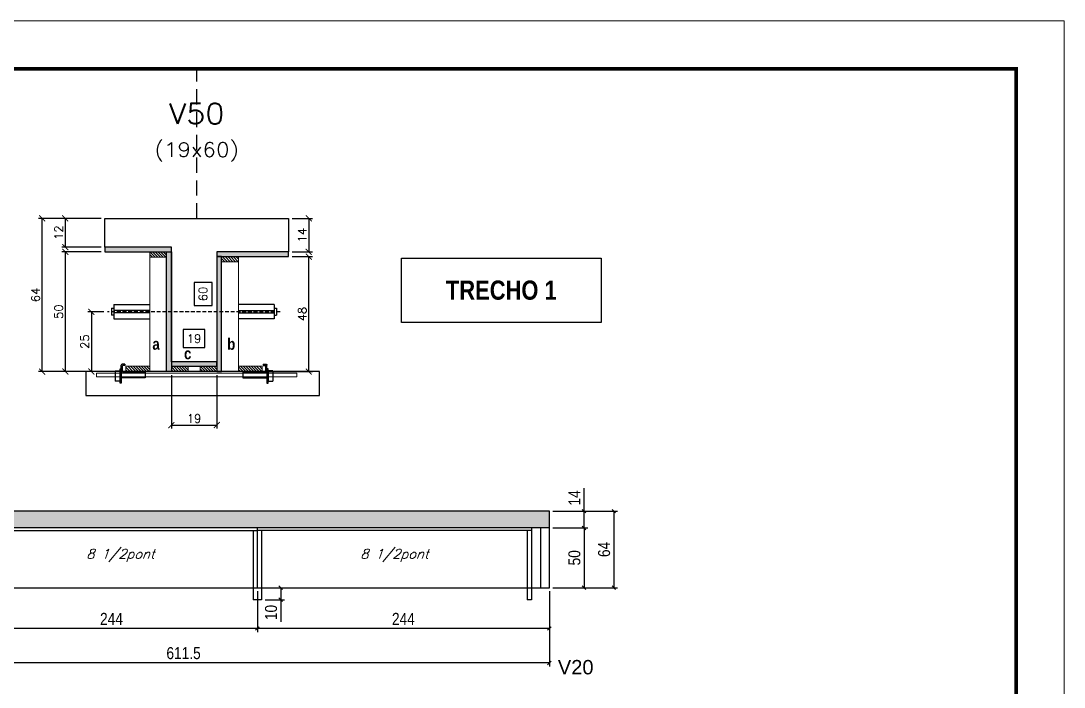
# Model space of a CAD drawing. Extents: x 0 to 6325, y 5574 to 19307.
# Drawn here: x 5368 to 6240, y 11810 to 12367 of the extents above; entities that cross this region are included whole.
import ezdxf
from ezdxf.enums import TextEntityAlignment as Align

# ---------------------------------------------------------------- set-up
doc = ezdxf.new("R2010")
doc.units = 0
doc.linetypes.add('DASHED', pattern=[0.75, 0.5, -0.25])
doc.linetypes.add('HIDDEN', pattern=[9.525, 6.35, -3.175])
for name, color, linetype in [('1', 1, 'Continuous'), ('5', 5, 'Continuous'), ('barrote', 251, 'Continuous'), ('COTA', 241, 'Continuous'), ('Cota Seção (2x)', 4, 'Continuous'), ('detalhes', 4, 'Continuous'), ('Hachura', 253, 'Continuous'), ('NOMENCLATURA', 7, 'Continuous'), ('Painéis', 200, 'Continuous'), ('presilha', 1, 'Continuous'), ('SARR_2.2x7', 40, 'Continuous'), ('SARR_3.5x7', 81, 'Continuous'), ('TENSOR', 3, 'Continuous'), ('texto', 7, 'Continuous'), ('Texto de Titulo', 7, 'Continuous'), ('Texto Qtd Sarr', 242, 'Continuous')]:
    doc.layers.add(name, color=color, linetype=linetype)
for name, color, linetype, lineweight in [('CONCRETO', 251, 'Continuous', 25), ('Folhas', 255, 'Continuous', 9), ('Madeira', 126, 'Continuous', 18), ('SARRAFO DE PRESSAO', 251, 'DASHED', 9), ('SCO-___-LAJ', 2, 'Continuous', 0), ('Texto Seção', 7, 'Continuous', 15)]:
    doc.layers.add(name, color=color, linetype=linetype, lineweight=lineweight)
doc.styles.add('COTA TECNICA', font='techl___.ttf', dxfattribs={"height": 10})
doc.styles.add('ROMANC', font='techb___.ttf', dxfattribs={"height": 2.5})
doc.styles.add('Romans', font='romans.shx')
doc.styles.get("Standard").update_dxf_attribs({"font": 'arial.ttf'})
doc.styles.add('TECNICA', font='techb___.ttf', dxfattribs={"height": 10})
doc.dimstyles.new('Cota Seção (2x)', dxfattribs={"dimtxt": 7, "dimasz": 5, "dimexe": 3, "dimexo": 3, "dimgap": 2, "dimtad": 3, "dimdec": 1, "dimlfac": 0.5, "dimzin": 12, "dimdsep": 46, "dimtxsty": 'Romans', "dimblk": 'ARCHTICK', "dimcen": 0, "dimclrd": 4, "dimclre": 4, "dimclrt": 1, "dimadec": 1, "dimazin": 3, "dimtfac": 1, "dimtdec": 1, "dimtmove": 0, "dimatfit": 3, "dimldrblk": 'OBLIQUE', "dimfxl": 1, "dimtolj": 1, "dimtzin": 12, "dimarcsym": 0})
doc.dimstyles.new('Cota Seção interna', dxfattribs={"dimtxt": 7, "dimasz": 6, "dimexe": 0.18, "dimexo": 2, "dimgap": -4, "dimtad": 3, "dimdec": 1, "dimlfac": 0.5, "dimzin": 12, "dimdsep": 46, "dimtxsty": 'Romans', "dimblk": 'ARCHTICK', "dimcen": 0.09, "dimse1": 1, "dimse2": 1, "dimsd1": 1, "dimsd2": 1, "dimclrd": 180, "dimclre": 5, "dimclrt": 1, "dimadec": 0, "dimazin": 3, "dimtfac": 1, "dimtdec": 1, "dimtofl": 0, "dimtmove": 0, "dimatfit": 3, "dimldrblk": 'ARCHTICK', "dimfxl": 1, "dimtolj": 1, "dimtzin": 0, "dimarcsym": 0})
doc.dimstyles.new('PAINEL', dxfattribs={"dimtxt": 10, "dimasz": 3, "dimexe": 3, "dimexo": 3, "dimgap": 3, "dimtad": 1, "dimdec": 1, "dimzin": 12, "dimdsep": 46, "dimtxsty": 'COTA TECNICA', "dimblk1": 'OBLIQUE', "dimblk2": 'OBLIQUE', "dimsah": 1, "dimcen": 0.9, "dimclrd": 4, "dimclre": 4, "dimclrt": 240, "dimadec": 1, "dimazin": 3, "dimtfac": 1, "dimtdec": 1, "dimtmove": 0, "dimatfit": 3, "dimfxl": 1, "dimtolj": 1, "dimtzin": 12, "dimarcsym": 0})
pattern_1 = [(315, (28450.4202, 3844.4807), (1.12253202, 1.12253202), [])]

# ---------------------------------------------------------------- blocks, each defined once
blk = doc.blocks.new('9999999999')
at = {"layer": 'Folhas'}
blk.add_lwpolyline([(98138.98, 34190.21), (99623.98, 34190.21), (99623.98, 35240.21), (98138.98, 35240.21)], close=True, dxfattribs=at)
at = {"layer": 'Folhas', "color": 30, "const_width": 3}
blk.add_lwpolyline([(98213.98, 34230.21), (99583.98, 34230.21), (99583.98, 35200.21), (98213.98, 35200.21)], close=True, dxfattribs=at)
blk = doc.blocks.new('titulo1')
at = {"layer": 'Defpoints', "color": 252, "linetype": 'HIDDEN', "ltscale": 2}
blk.add_line((0, 0), (0, 125), dxfattribs=at)
at = {"layer": 'Defpoints', "style": 'Romans', "oblique": 15}
blk.add_attdef('FOLHA', text='', height=10, dxfattribs=at).set_placement((0, 15.58), align=Align.MIDDLE_CENTER)
at = {"layer": 'Texto Qtd Sarr', "color": 3, "style": 'Romans', "oblique": 15}
for tag, height, p in [('TITULO', 17, (0, 71.45)), ('SEÇÃO', 12, (0, 41.55))]:
    blk.add_attdef(tag, text='', height=height, dxfattribs=at).set_placement(p, align=Align.MIDDLE_CENTER)
blk = doc.blocks.new('_ArchTick')
at = {"color": 0, "linetype": 'ByBlock', "const_width": 0.15}
blk.add_lwpolyline([(-0.5, -0.5), (0.5, 0.5)], dxfattribs=at)
blk = doc.blocks.new('*D3103')
at = {"layer": 'COTA', "color": 4, "lineweight": -2, "transparency": 16777216}
for p, q in [((5594.8, 12202.12), (5611.67, 12202.12)), ((5608.67, 12202.12), (5608.67, 12174.12)), ((5594.8, 12174.12), (5611.67, 12174.12))]:
    blk.add_line(p, q, dxfattribs=at)
at = {"layer": 'Defpoints', "color": 0, "transparency": 16777216}
for p in [(5591.8, 12202.12), (5591.8, 12174.12), (5608.67, 12174.12)]:
    blk.add_point(p, dxfattribs=at)
at = {"layer": 'COTA', "color": 4, "lineweight": -2, "transparency": 16777216, "xscale": 5, "yscale": 5, "zscale": 5}
for p, rotation in [((5608.67, 12202.12), 90), ((5608.67, 12174.12), 270)]:
    blk.add_blockref('_ArchTick', p, dxfattribs=dict(at, rotation=rotation))
at = {"layer": 'COTA', "color": 1, "transparency": 16777216, "insert": (5603.17, 12188.12), "char_height": 7, "attachment_point": 5, "rotation": 90, "style": 'Romans'}
blk.add_mtext('\\A1;14', dxfattribs=at)
blk = doc.blocks.new('_Oblique')
at = {"layer": '1', "color": 0, "lineweight": -2}
blk.add_line((-0.5, -0.5), (0.5, 0.5), dxfattribs=at)
blk = doc.blocks.new('*D3104')
at = {"layer": 'COTA', "color": 4, "lineweight": -2, "transparency": 16777216}
for p, q in [((5435.2, 12202.12), (5382.82, 12202.12)), ((5385.82, 12074.12), (5385.82, 12202.12)), ((5457.2, 12074.12), (5382.82, 12074.12))]:
    blk.add_line(p, q, dxfattribs=at)
at = {"layer": 'Defpoints', "color": 0, "transparency": 16777216}
for p in [(5385.82, 12202.12), (5438.2, 12202.12), (5460.2, 12074.12)]:
    blk.add_point(p, dxfattribs=at)
at = {"layer": 'COTA', "color": 4, "lineweight": -2, "transparency": 16777216, "xscale": 5, "yscale": 5, "zscale": 5}
for p, rotation in [((5385.82, 12202.12), 90), ((5385.82, 12074.12), 270)]:
    blk.add_blockref('_ArchTick', p, dxfattribs=dict(at, rotation=rotation))
at = {"layer": 'COTA', "color": 1, "transparency": 16777216, "insert": (5380.32, 12138.12), "char_height": 7, "attachment_point": 5, "rotation": 90, "style": 'Romans'}
blk.add_mtext('\\A1;64', dxfattribs=at)
blk = doc.blocks.new('*D3105')
at = {"layer": 'COTA', "color": 4, "lineweight": -2, "transparency": 16777216}
for p, q in [((5594.8, 12170.12), (5611.67, 12170.12)), ((5608.67, 12074.12), (5608.67, 12170.12)), ((5568.4, 12074.12), (5611.67, 12074.12))]:
    blk.add_line(p, q, dxfattribs=at)
at = {"layer": 'Defpoints', "color": 0, "transparency": 16777216}
for p in [(5591.8, 12170.12), (5608.67, 12170.12), (5565.4, 12074.12)]:
    blk.add_point(p, dxfattribs=at)
at = {"layer": 'COTA', "color": 4, "lineweight": -2, "transparency": 16777216, "xscale": 5, "yscale": 5, "zscale": 5}
for p, rotation in [((5608.67, 12170.12), 90), ((5608.67, 12074.12), 270)]:
    blk.add_blockref('_ArchTick', p, dxfattribs=dict(at, rotation=rotation))
at = {"layer": 'COTA', "color": 1, "transparency": 16777216, "insert": (5603.17, 12122.12), "char_height": 7, "attachment_point": 5, "rotation": 90, "style": 'Romans'}
blk.add_mtext('\\A1;48', dxfattribs=at)
blk = doc.blocks.new('*D3106')
at = {"layer": 'Cota Seção (2x)', "color": 180, "lineweight": -2, "transparency": 16777216}
for p, q in [((5527.8, 12148.43), (5512.8, 12148.43)), ((5512.8, 12148.43), (5512.8, 12129.43)), ((5527.8, 12129.43), (5527.8, 12148.43)), ((5512.8, 12129.43), (5527.8, 12129.43))]:
    blk.add_line(p, q, dxfattribs=at)
at = {"layer": 'Defpoints', "color": 0, "transparency": 16777216}
for p in [(5531.8, 12202.12), (5542.8, 12202.12), (5542.8, 12082.12)]:
    blk.add_point(p, dxfattribs=at)
at = {"layer": 'Cota Seção (2x)', "color": 1, "transparency": 16777216, "insert": (5520.3, 12138.93), "char_height": 7, "attachment_point": 5, "rotation": 90, "style": 'Romans'}
blk.add_mtext('\\A1;60', dxfattribs=at)
blk = doc.blocks.new('*D3107')
at = {"layer": 'COTA', "color": 4, "lineweight": -2, "transparency": 16777216}
for p, q in [((5435.2, 12202.12), (5402.14, 12202.12)), ((5405.14, 12202.12), (5405.14, 12178.12)), ((5435.2, 12178.12), (5402.14, 12178.12))]:
    blk.add_line(p, q, dxfattribs=at)
at = {"layer": 'Defpoints', "color": 0, "transparency": 16777216}
for p in [(5438.2, 12202.12), (5405.14, 12178.12), (5438.2, 12178.12)]:
    blk.add_point(p, dxfattribs=at)
at = {"layer": 'COTA', "color": 4, "lineweight": -2, "transparency": 16777216, "xscale": 5, "yscale": 5, "zscale": 5}
for p, rotation in [((5405.14, 12202.12), 90), ((5405.14, 12178.12), 270)]:
    blk.add_blockref('_ArchTick', p, dxfattribs=dict(at, rotation=rotation))
at = {"layer": 'COTA', "color": 1, "transparency": 16777216, "insert": (5399.64, 12190.12), "char_height": 7, "attachment_point": 5, "rotation": 90, "style": 'Romans'}
blk.add_mtext('\\A1;12', dxfattribs=at)
blk = doc.blocks.new('*D3108')
at = {"layer": 'COTA', "color": 4, "lineweight": -2, "transparency": 16777216}
for p, q in [((5435.2, 12174.12), (5402.14, 12174.12)), ((5405.14, 12174.12), (5405.14, 12074.12)), ((5457.2, 12074.12), (5402.14, 12074.12))]:
    blk.add_line(p, q, dxfattribs=at)
at = {"layer": 'Defpoints', "color": 0, "transparency": 16777216}
for p in [(5438.2, 12174.12), (5405.14, 12074.12), (5460.2, 12074.12)]:
    blk.add_point(p, dxfattribs=at)
at = {"layer": 'COTA', "color": 4, "lineweight": -2, "transparency": 16777216, "xscale": 5, "yscale": 5, "zscale": 5}
for p, rotation in [((5405.14, 12174.12), 90), ((5405.14, 12074.12), 270)]:
    blk.add_blockref('_ArchTick', p, dxfattribs=dict(at, rotation=rotation))
at = {"layer": 'COTA', "color": 1, "transparency": 16777216, "insert": (5399.64, 12124.12), "char_height": 7, "attachment_point": 5, "rotation": 90, "style": 'Romans'}
blk.add_mtext('\\A1;50', dxfattribs=at)
blk = doc.blocks.new('PRESILHA METÁLICA 1')
at = {"layer": 'presilha'}
for p, q in [((6, 15.5), (7.5, 15.5)), ((6, -2.5), (6, 15.5)), ((7.5, 10.6), (7.5, 19.9)), ((7.5, 15.5), (7.5, -2.5)), ((12, 21), (8.6, 21)), ((9, 11.6), (9, 18.9)), ((12, 19.5), (9.6, 19.5)), ((12, 21), (12, 19.5)), ((0, 13), (6, 13)), ((0, 13), (0, 0)), ((6, 0), (0, 0)), ((6, 13), (6, 0)), ((37.5, 4.1), (7.5, 4.1)), ((37.5, 11), (9.6, 11)), ((37.5, 11), (37.5, 4.1)), ((7.5, -2.5), (6, -2.5))]:
    blk.add_line(p, q, dxfattribs=at)
for centre, radius, start, end in [((8.6, 19.9), 1.14, 90, 180), ((9.6, 18.9), 0.57, 90, 180), ((9.6, 11.6), 0.57, 180, 270)]:
    blk.add_arc(centre, radius, start, end, dxfattribs=at)
blk = doc.blocks.new('*D3109')
at = {"layer": 'COTA', "color": 4, "lineweight": -2, "transparency": 16777216}
for p, q in [((5493.8, 12071.12), (5493.8, 12026.4)), ((5531.8, 12071.12), (5531.8, 12026.4)), ((5493.8, 12029.4), (5531.8, 12029.4))]:
    blk.add_line(p, q, dxfattribs=at)
at = {"layer": 'Defpoints', "color": 0, "transparency": 16777216}
for p in [(5493.8, 12074.12), (5531.8, 12074.12), (5531.8, 12029.4)]:
    blk.add_point(p, dxfattribs=at)
at = {"layer": 'COTA', "color": 4, "lineweight": -2, "transparency": 16777216, "xscale": 5, "yscale": 5, "zscale": 5, "rotation": 180}
blk.add_blockref('_ArchTick', (5493.8, 12029.4), dxfattribs=at)
at = {"layer": 'COTA', "color": 4, "lineweight": -2, "transparency": 16777216, "xscale": 5, "yscale": 5, "zscale": 5}
blk.add_blockref('_ArchTick', (5531.8, 12029.4), dxfattribs=at)
at = {"layer": 'COTA', "color": 1, "transparency": 16777216, "insert": (5512.8, 12034.9), "char_height": 7, "attachment_point": 5, "style": 'Romans'}
blk.add_mtext('\\A1;19', dxfattribs=at)
blk = doc.blocks.new('*D3110')
at = {"layer": 'Cota Seção (2x)', "color": 180, "lineweight": -2, "transparency": 16777216}
for p, q in [((5521.8, 12109.12), (5503.8, 12109.12)), ((5503.8, 12109.12), (5503.8, 12094.12)), ((5521.8, 12094.12), (5521.8, 12109.12)), ((5503.8, 12094.12), (5521.8, 12094.12))]:
    blk.add_line(p, q, dxfattribs=at)
at = {"layer": 'Defpoints', "color": 0, "transparency": 16777216}
for p in [(5531.8, 12090.12), (5493.8, 12074.12), (5531.8, 12074.12)]:
    blk.add_point(p, dxfattribs=at)
at = {"layer": 'Cota Seção (2x)', "color": 1, "transparency": 16777216, "insert": (5512.8, 12101.62), "char_height": 7, "attachment_point": 5, "style": 'Romans'}
blk.add_mtext('\\A1;19', dxfattribs=at)
blk = doc.blocks.new('*D3112')
at = {"layer": 'COTA', "color": 4, "lineweight": -2, "transparency": 16777216}
for p, q in [((5198.25, 11890.48), (5198.25, 11827.66)), ((5809.75, 11890.48), (5809.75, 11827.66)), ((5809.75, 11830.66), (5198.25, 11830.66))]:
    blk.add_line(p, q, dxfattribs=at)
at = {"layer": 'Defpoints', "color": 0, "transparency": 16777216}
for p in [(5198.25, 11893.48), (5809.75, 11893.48), (5198.25, 11830.66)]:
    blk.add_point(p, dxfattribs=at)
at = {"layer": 'COTA', "color": 4, "lineweight": -2, "transparency": 16777216, "xscale": 3, "yscale": 3, "zscale": 3, "rotation": 180}
blk.add_blockref('_Oblique', (5198.25, 11830.66), dxfattribs=at)
at = {"layer": 'COTA', "color": 4, "lineweight": -2, "transparency": 16777216, "xscale": 3, "yscale": 3, "zscale": 3}
blk.add_blockref('_Oblique', (5809.75, 11830.66), dxfattribs=at)
at = {"layer": 'COTA', "color": 240, "transparency": 16777216, "insert": (5504, 11838.77), "char_height": 10, "attachment_point": 5, "style": 'COTA TECNICA'}
blk.add_mtext('\\A1;611.5', dxfattribs=at)
blk = doc.blocks.new('*D3097')
at = {"layer": 'COTA', "color": 4, "lineweight": -2, "transparency": 16777216}
for p, q in [((5812.75, 11943.48), (5841.8, 11943.48)), ((5838.8, 11943.48), (5838.8, 11893.48)), ((5812.75, 11893.48), (5841.8, 11893.48))]:
    blk.add_line(p, q, dxfattribs=at)
at = {"layer": 'Defpoints', "color": 0, "transparency": 16777216}
for p in [(5809.75, 11943.48), (5809.75, 11893.48), (5838.8, 11893.48)]:
    blk.add_point(p, dxfattribs=at)
at = {"layer": 'COTA', "color": 4, "lineweight": -2, "transparency": 16777216, "xscale": 3, "yscale": 3, "zscale": 3}
for p, rotation in [((5838.8, 11943.48), 90), ((5838.8, 11893.48), 270)]:
    blk.add_blockref('_Oblique', p, dxfattribs=dict(at, rotation=rotation))
at = {"layer": 'COTA', "color": 240, "transparency": 16777216, "insert": (5830.69, 11918.48), "char_height": 10, "attachment_point": 5, "rotation": 90, "style": 'COTA TECNICA'}
blk.add_mtext('\\A1;50', dxfattribs=at)
blk = doc.blocks.new('*D3098')
at = {"layer": 'COTA', "color": 4, "lineweight": -2, "transparency": 16777216}
for p, q in [((5838.8, 11957.48), (5838.8, 11976.6)), ((5812.75, 11957.48), (5841.8, 11957.48)), ((5838.8, 11943.48), (5838.8, 11957.48)), ((5812.75, 11943.48), (5841.8, 11943.48))]:
    blk.add_line(p, q, dxfattribs=at)
at = {"layer": 'Defpoints', "color": 0, "transparency": 16777216}
for p in [(5809.75, 11957.48), (5838.8, 11957.48), (5809.75, 11943.48)]:
    blk.add_point(p, dxfattribs=at)
at = {"layer": 'COTA', "color": 4, "lineweight": -2, "transparency": 16777216, "xscale": 3, "yscale": 3, "zscale": 3}
for p, rotation in [((5838.8, 11957.48), 90), ((5838.8, 11943.48), 270)]:
    blk.add_blockref('_Oblique', p, dxfattribs=dict(at, rotation=rotation))
at = {"layer": 'COTA', "color": 240, "transparency": 16777216, "insert": (5830.73, 11968.54), "char_height": 10, "attachment_point": 5, "rotation": 90, "style": 'COTA TECNICA'}
blk.add_mtext('\\A1;14', dxfattribs=at)
blk = doc.blocks.new('*D3099')
at = {"layer": 'COTA', "color": 4, "lineweight": -2, "transparency": 16777216}
for p, q in [((5812.75, 11957.48), (5866.63, 11957.48)), ((5863.63, 11957.48), (5863.63, 11893.48)), ((5812.75, 11893.48), (5866.63, 11893.48))]:
    blk.add_line(p, q, dxfattribs=at)
at = {"layer": 'Defpoints', "color": 0, "transparency": 16777216}
for p in [(5809.75, 11957.48), (5809.75, 11893.48), (5863.63, 11893.48)]:
    blk.add_point(p, dxfattribs=at)
at = {"layer": 'COTA', "color": 4, "lineweight": -2, "transparency": 16777216, "xscale": 3, "yscale": 3, "zscale": 3}
for p, rotation in [((5863.63, 11957.48), 90), ((5863.63, 11893.48), 270)]:
    blk.add_blockref('_Oblique', p, dxfattribs=dict(at, rotation=rotation))
at = {"layer": 'COTA', "color": 240, "transparency": 16777216, "insert": (5855.53, 11925.48), "char_height": 10, "attachment_point": 5, "rotation": 90, "style": 'COTA TECNICA'}
blk.add_mtext('\\A1;64', dxfattribs=at)
blk = doc.blocks.new('*D4280')
at = {"layer": 'COTA', "color": 4, "lineweight": -2, "transparency": 16777216}
for p, q in [((5565.75, 11890.48), (5565.75, 11856.39)), ((5809.75, 11890.48), (5809.75, 11856.39)), ((5809.75, 11859.39), (5565.75, 11859.39))]:
    blk.add_line(p, q, dxfattribs=at)
at = {"layer": 'Defpoints', "color": 0, "transparency": 16777216}
for p in [(5565.75, 11893.48), (5809.75, 11893.48), (5565.75, 11859.39)]:
    blk.add_point(p, dxfattribs=at)
at = {"layer": 'COTA', "color": 4, "lineweight": -2, "transparency": 16777216, "xscale": 3, "yscale": 3, "zscale": 3, "rotation": 180}
blk.add_blockref('_Oblique', (5565.75, 11859.39), dxfattribs=at)
at = {"layer": 'COTA', "color": 4, "lineweight": -2, "transparency": 16777216, "xscale": 3, "yscale": 3, "zscale": 3}
blk.add_blockref('_Oblique', (5809.75, 11859.39), dxfattribs=at)
at = {"layer": 'COTA', "color": 240, "transparency": 16777216, "insert": (5687.75, 11867.46), "char_height": 10, "attachment_point": 5, "style": 'COTA TECNICA'}
blk.add_mtext('\\A1;244', dxfattribs=at)
blk = doc.blocks.new('*D4281')
at = {"layer": 'COTA', "color": 4, "lineweight": -2, "transparency": 16777216}
for p, q in [((5321.75, 11890.48), (5321.75, 11856.39)), ((5565.75, 11890.48), (5565.75, 11856.39)), ((5565.75, 11859.39), (5321.75, 11859.39))]:
    blk.add_line(p, q, dxfattribs=at)
at = {"layer": 'Defpoints', "color": 0, "transparency": 16777216}
for p in [(5321.75, 11893.48), (5565.75, 11893.48), (5321.75, 11859.39)]:
    blk.add_point(p, dxfattribs=at)
at = {"layer": 'COTA', "color": 4, "lineweight": -2, "transparency": 16777216, "xscale": 3, "yscale": 3, "zscale": 3, "rotation": 180}
blk.add_blockref('_Oblique', (5321.75, 11859.39), dxfattribs=at)
at = {"layer": 'COTA', "color": 4, "lineweight": -2, "transparency": 16777216, "xscale": 3, "yscale": 3, "zscale": 3}
blk.add_blockref('_Oblique', (5565.75, 11859.39), dxfattribs=at)
at = {"layer": 'COTA', "color": 240, "transparency": 16777216, "insert": (5443.75, 11867.46), "char_height": 10, "attachment_point": 5, "style": 'COTA TECNICA'}
blk.add_mtext('\\A1;244', dxfattribs=at)
blk = doc.blocks.new('*D4283')
at = {"layer": 'COTA', "color": 4, "lineweight": -2, "transparency": 16777216}
for p, q in [((5585.25, 11893.48), (5585.25, 11883.48)), ((5572.25, 11883.48), (5588.25, 11883.48)), ((5585.25, 11883.48), (5585.25, 11865.05))]:
    blk.add_line(p, q, dxfattribs=at)
at = {"layer": 'Defpoints', "color": 0, "transparency": 16777216}
for p in [(5585.25, 11893.48), (5585.25, 11893.48), (5569.25, 11883.48)]:
    blk.add_point(p, dxfattribs=at)
at = {"layer": 'COTA', "color": 4, "lineweight": -2, "transparency": 16777216, "xscale": 3, "yscale": 3, "zscale": 3}
for p, rotation in [((5585.25, 11893.48), 90), ((5585.25, 11883.48), 270)]:
    blk.add_blockref('_Oblique', p, dxfattribs=dict(at, rotation=rotation))
at = {"layer": 'COTA', "color": 240, "transparency": 16777216, "insert": (5577.15, 11872.77), "char_height": 10, "attachment_point": 5, "rotation": 90, "style": 'COTA TECNICA'}
blk.add_mtext('\\A1;10', dxfattribs=at)
blk = doc.blocks.new('*D4161')
at = {"layer": 'COTA', "color": 4, "lineweight": -2, "transparency": 16777216}
for p, q in [((5437.5, 12124.09), (5423.94, 12124.09)), ((5426.94, 12124.09), (5426.94, 12074.12)), ((5442.5, 12074.12), (5423.94, 12074.12))]:
    blk.add_line(p, q, dxfattribs=at)
at = {"layer": 'Defpoints', "color": 0, "transparency": 16777216}
for p in [(5440.5, 12124.09), (5426.94, 12074.12), (5445.5, 12074.12)]:
    blk.add_point(p, dxfattribs=at)
at = {"layer": 'COTA', "color": 4, "lineweight": -2, "transparency": 16777216, "xscale": 5, "yscale": 5, "zscale": 5}
for p, rotation in [((5426.94, 12124.09), 90), ((5426.94, 12074.12), 270)]:
    blk.add_blockref('_ArchTick', p, dxfattribs=dict(at, rotation=rotation))
at = {"layer": 'COTA', "color": 1, "transparency": 16777216, "insert": (5421.44, 12099.11), "char_height": 7, "attachment_point": 5, "rotation": 90, "style": 'Romans'}
blk.add_mtext('\\A1;25', dxfattribs=at)

msp = doc.modelspace()

# ---------------------------------------------------------------- hatches: boundary and pattern name
at = {"layer": 'COTA'}
h = msp.add_hatch(dxfattribs=at)
h.set_pattern_fill('AR-CONC', color=256, scale=0.03)
h.set_pattern_definition([(50, (3170, 215.8933), (5.46554, -0.4781726), [0.5715, -6.2865]), (355, (3170, 215.8933), (-1.0573026, 5.7317054), [0.4572, -5.0292175]), (100.451445, (3170.4555, 215.8535), (4.4082374, 5.2535326), [0.4857003, -5.3427073]), (46.1842, (3170, 217.417), (8.1323712, -1.26127), [0.85725, -9.42975]), (96.63556, (3170.678, 217.312), (7.122124, 7.4227837), [0.7285507, -8.014068]), (351.18415, (3170, 217.417), (7.122124, 7.422784), [0.685799, -7.543792]), (21, (3170.762, 217.0363), (4.5484317, -3.067956), [0.5715, -6.2865]), (326, (3170.762, 217.0363), (1.8540609, 5.525639), [0.4572, -5.0292]), (71.451445, (3171.141, 216.7807), (6.4024926, 2.457683), [0.4857003, -5.342698]), (37.5, (3170, 215.8933), (0.0926581, 2.53665117), [0, -4.96824, 0, -5.1054, 0, -5.04825]), (7.5, (3170, 215.8933), (2.0045899, 3.00541724), [0, -2.91084, 0, -4.85394, 0, -1.92405]), (327.5, (3168.3007, 215.8933), (4.06771786, -0.17186232), [0, -1.905, 0, -5.9436, 0, -7.8867]), (317.5, (3167.5387, 215.8933), (4.4438754, 0.7627947), [0, -2.4765, 0, -3.94716, 0, -5.6007])])
h.paths.add_polyline_path([(5198.25, 11957.48), (5198.25, 11943.48), (5809.75, 11943.48), (5809.75, 11957.48)])
at = {"layer": 'Hachura'}
h = msp.add_hatch(color=256, dxfattribs=at)
h.dxf.hatch_style = 1
h.paths.add_polyline_path([(5493.8, 12174.12), (5493.8, 12178.12), (5438.2, 12178.12), (5438.2, 12174.12)])
h = msp.add_hatch(dxfattribs=at)
h.set_pattern_fill('ANSI31', color=256, scale=0.5, angle=270, style=0)
h.set_pattern_definition([(315, (28450.4202, 3866.4807), (1.12253202, 1.12253202), [])])
h.paths.add_polyline_path([(5489.8, 12169.72), (5489.8, 12174.12), (5475.8, 12174.12), (5475.8, 12169.72)])
h = msp.add_hatch(color=256, dxfattribs=at)
h.dxf.hatch_style = 1
h.paths.add_polyline_path([(5489.8, 12174.12), (5493.8, 12174.12), (5493.8, 12074.12), (5489.8, 12074.12)])
h = msp.add_hatch(color=256, dxfattribs=at)
h.dxf.hatch_style = 1
h.paths.add_polyline_path([(5535.8, 12174.12), (5531.8, 12174.12), (5531.8, 12074.12), (5535.8, 12074.12)])
h = msp.add_hatch(color=256, dxfattribs=at)
h.dxf.hatch_style = 1
h.paths.add_polyline_path([(5591.8, 12170.12), (5591.8, 12174.12), (5531.8, 12174.12), (5531.8, 12170.12)])
h = msp.add_hatch(dxfattribs=at)
h.set_pattern_fill('ANSI31', color=256, scale=0.5, angle=270, style=0)
h.set_pattern_definition([(315, (28450.4202, 3862.4807), (1.12253202, 1.12253202), [])])
h.paths.add_polyline_path([(5535.8, 12165.72), (5535.8, 12170.12), (5549.8, 12170.12), (5549.8, 12165.72)])
h = msp.add_hatch(dxfattribs=at)
h.set_pattern_fill('ANSI31', color=256, scale=0.5, angle=270, style=0)
h.set_pattern_definition([(315, (28450.4202, 3844.4807), (1.12253202, 1.12253202), [])])
h.paths.add_polyline_path([(5455.8, 12074.12), (5455.8, 12078.52), (5475.8, 12078.52), (5475.8, 12074.12)])
h = msp.add_hatch(color=256, dxfattribs=at)
h.dxf.hatch_style = 1
h.paths.add_polyline_path([(5531.8, 12078.52), (5531.8, 12082.12), (5493.8, 12082.12), (5493.8, 12078.52)])
h = msp.add_hatch(dxfattribs=at)
h.set_pattern_fill('ANSI31', color=256, scale=0.5, angle=270, style=0)
h.set_pattern_definition(pattern_1)
h.paths.add_polyline_path([(5493.8, 12074.12), (5493.8, 12078.52), (5507.8, 12078.52), (5507.8, 12074.12)])
h = msp.add_hatch(dxfattribs=at)
h.set_pattern_fill('ANSI31', color=256, scale=0.5, angle=270, style=0)
h.set_pattern_definition(pattern_1)
h.paths.add_polyline_path([(5531.8, 12074.12), (5531.8, 12078.52), (5517.8, 12078.52), (5517.8, 12074.12)])
h = msp.add_hatch(dxfattribs=at)
h.set_pattern_fill('ANSI31', color=256, scale=0.5, angle=270, style=0)
h.set_pattern_definition(pattern_1)
h.paths.add_polyline_path([(5569.8, 12074.12), (5569.8, 12078.52), (5549.8, 12078.52), (5549.8, 12074.12)])

# ---------------------------------------------------------------- linework, layer by layer
at = {"ltscale": 3}
for p, q in [((5445.8, 12130.09), (5445.8, 12118.09)), ((5445.8, 12130.09), (5475.8, 12130.09)), ((5579.8, 12130.09), (5549.8, 12130.09)), ((5579.8, 12130.09), (5579.8, 12118.09)), ((5443.8, 12127.09), (5443.8, 12121.09)), ((5443.8, 12127.09), (5445.8, 12127.09)), ((5445.8, 12121.09), (5443.8, 12121.09)), ((5475.8, 12125.09), (5445.8, 12125.09)), ((5475.8, 12123.09), (5445.8, 12123.09)), ((5549.8, 12125.09), (5579.8, 12125.09)), ((5549.8, 12123.09), (5579.8, 12123.09)), ((5579.8, 12127.09), (5581.8, 12127.09)), ((5579.8, 12121.09), (5581.8, 12121.09)), ((5581.8, 12127.09), (5581.8, 12121.09)), ((5445.8, 12118.09), (5475.8, 12118.09)), ((5579.8, 12118.09), (5549.8, 12118.09))]:
    msp.add_line(p, q, dxfattribs=at)
at = {"layer": 'barrote'}
msp.add_lwpolyline([(5422.34, 12054.12), (5617.53, 12054.12), (5617.53, 12074.12), (5422.34, 12074.12)], close=True, dxfattribs=at)
at = {"layer": 'CONCRETO'}
msp.add_lwpolyline([(5438.2, 12178.12), (5438.2, 12202.12), (5591.8, 12202.12), (5591.8, 12174.12), (5531.8, 12174.12), (5531.8, 12082.12), (5493.8, 12082.12), (5493.8, 12178.12)], close=True, dxfattribs=at)
at = {"layer": 'COTA'}
for p, q in [((5809.75, 11957.48), (5198.25, 11957.48)), ((5809.75, 11943.48), (5809.75, 11957.48))]:
    msp.add_line(p, q, dxfattribs=at)
msp.add_lwpolyline([(5686.19, 12168.87), (5852.97, 12168.87), (5852.97, 12115.21), (5686.19, 12115.21)], close=True, dxfattribs=at)
at = {"layer": 'Madeira'}
for points in [[(5489.8, 12169.72), (5489.8, 12174.12), (5475.8, 12174.12), (5475.8, 12169.72)], [(5489.8, 12174.12), (5475.8, 12174.12), (5475.8, 12074.12), (5489.8, 12074.12)], [(5535.8, 12165.72), (5535.8, 12170.12), (5549.8, 12170.12), (5549.8, 12165.72)], [(5535.8, 12170.12), (5549.8, 12170.12), (5549.8, 12074.12), (5535.8, 12074.12)], [(5455.8, 12074.12), (5455.8, 12078.52), (5475.8, 12078.52), (5475.8, 12074.12)], [(5493.8, 12074.12), (5493.8, 12078.52), (5507.8, 12078.52), (5507.8, 12074.12)], [(5531.8, 12074.12), (5531.8, 12078.52), (5517.8, 12078.52), (5517.8, 12074.12)], [(5569.8, 12074.12), (5569.8, 12078.52), (5549.8, 12078.52), (5549.8, 12074.12)]]:
    msp.add_lwpolyline(points, close=True, dxfattribs=at)
at = {"layer": 'Painéis', "linetype": 'ByBlock'}
for p, q in [((5809.75, 11943.48), (5198.25, 11943.48)), ((5565.75, 11893.48), (5565.75, 11943.48)), ((5809.75, 11893.48), (5809.75, 11943.48)), ((5198.25, 11893.48), (5809.75, 11893.48))]:
    msp.add_line(p, q, dxfattribs=at)
at = {"layer": 'Painéis'}
for points in [[(5493.8, 12174.12), (5493.8, 12178.12), (5438.2, 12178.12), (5438.2, 12174.12)], [(5489.8, 12174.12), (5493.8, 12174.12), (5493.8, 12074.12), (5489.8, 12074.12)], [(5591.8, 12170.12), (5591.8, 12174.12), (5531.8, 12174.12), (5531.8, 12170.12)], [(5535.8, 12170.12), (5531.8, 12170.12), (5531.8, 12074.12), (5535.8, 12074.12)], [(5531.8, 12078.52), (5531.8, 12082.12), (5493.8, 12082.12), (5493.8, 12078.52)]]:
    msp.add_lwpolyline(points, close=True, dxfattribs=at)
at = {"layer": 'SARR_2.2x7', "linetype": 'Continuous'}
for p, q in [((5321.75, 11941.28), (5565.75, 11941.28)), ((5794.75, 11941.28), (5565.75, 11941.28)), ((5802.75, 11893.48), (5802.75, 11943.48))]:
    msp.add_line(p, q, dxfattribs=at)
at = {"layer": 'SARR_3.5x7'}
for p, q in [((5562.25, 11941.28), (5562.25, 11883.48)), ((5569.25, 11941.28), (5569.25, 11883.48)), ((5791.25, 11941.28), (5791.25, 11883.48)), ((5794.75, 11943.48), (5794.75, 11883.48)), ((5569.25, 11883.48), (5562.25, 11883.48)), ((5794.75, 11883.48), (5791.25, 11883.48))]:
    msp.add_line(p, q, dxfattribs=at)
at = {"layer": 'SCO-___-LAJ', "color": 1}
msp.add_lwpolyline([(5431.35, 12072.79), (5598.65, 12072.79), (5598.65, 12069.59), (5431.35, 12069.59)], close=True, dxfattribs=at)
at = {"layer": 'TENSOR', "linetype": 'HIDDEN', "ltscale": 0.5}
msp.add_line((5584.8, 12124.09), (5440.5, 12124.09), dxfattribs=at)

# ---------------------------------------------------------------- block references
at = {"layer": 'presilha', "yscale": 0.6666666666666666, "zscale": 0.6666666666666666}
for p, xscale in [((5446.93, 12066.16), 0.6666666666666666), ((5578.67, 12066.16), -0.6666666666666666)]:
    msp.add_blockref('PRESILHA METÁLICA 1', p, dxfattribs=dict(at, xscale=xscale))
at = {"layer": 'SARRAFO DE PRESSAO', "color": 6, "linetype": 'ByBlock'}
msp.add_blockref('9999999999', (-93383.98, -22873.08), dxfattribs=at)
at = {"layer": 'Texto Seção'}
ref = msp.add_blockref('titulo1', (5515, 12202.12), dxfattribs=at)
ref.add_attrib('TITULO', 'V50', dxfattribs={"layer": 'Texto de Titulo', "color": 7, "height": 17, "style": 'Romans', "width": 1.1}).set_placement((5515, 12289.62), align=Align.MIDDLE_CENTER)
ref.add_attrib('SEÇÃO', '(19x60)', dxfattribs={"layer": 'Texto de Titulo', "color": 7, "height": 12, "style": 'Romans', "width": 1.1}).set_placement((5515, 12259.62), align=Align.MIDDLE_CENTER)

# ---------------------------------------------------------------- texts
at = {"layer": '5', "linetype": 'Continuous'}
msp.add_text('V20', height=12, rotation=359.99996, dxfattribs=at).set_placement((5816.84, 11821.1))
at = {"layer": 'detalhes', "style": 'TECNICA'}
for s, p in [('a', (5477.97, 12092.33)), ('b', (5540.51, 12092.31)), ('c', (5504.4, 12084.36))]:
    msp.add_text(s, height=9.6, dxfattribs=at).set_placement(p)
at = {"layer": 'NOMENCLATURA', "color": 2, "insert": (5769.58, 12142.04), "char_height": 16, "attachment_point": 5, "style": 'ROMANC'}
msp.add_mtext('TRECHO 1', dxfattribs=at)
at = {"layer": 'texto', "color": 2, "char_height": 8, "attachment_point": 5, "style": 'Romans'}
for insert in [(5451.25, 11920.48), (5680.25, 11920.48)]:
    msp.add_mtext('{\\Q19;\\C256;8 1/2pont}', dxfattribs=dict(at, insert=insert))

# ---------------------------------------------------------------- dimensions: what is measured, and where the dimension line sits
at = {"layer": 'COTA'}
for base, p1, p2, angle, dimstyle, picture, middle in [((5385.82, 12202.12), (5460.2, 12074.12), (5438.2, 12202.12), 90, 'Cota Seção (2x)', '*D3104', (5380.32, 12138.12)), ((5405.14, 12178.12), (5438.2, 12202.12), (5438.2, 12178.12), 90, 'Cota Seção (2x)', '*D3107', (5399.64, 12190.12)), ((5608.67, 12174.12), (5591.8, 12202.12), (5591.8, 12174.12), 90, 'Cota Seção (2x)', '*D3103', (5603.17, 12188.12)), ((5405.14, 12074.12), (5438.2, 12174.12), (5460.2, 12074.12), 90, 'Cota Seção (2x)', '*D3108', (5399.64, 12124.12)), ((5608.67, 12170.12), (5565.4, 12074.12), (5591.8, 12170.12), 90, 'Cota Seção (2x)', '*D3105', (5603.17, 12122.12)), ((5426.94, 12074.12), (5440.5, 12124.09), (5445.5, 12074.12), 90, 'Cota Seção (2x)', '*D4161', (5421.44, 12099.11)), ((5838.8, 11957.48), (5809.75, 11943.48), (5809.75, 11957.48), 90, 'PAINEL', '*D3098', (5830.73, 11968.54)), ((5863.63, 11893.48), (5809.75, 11957.48), (5809.75, 11893.48), 90, 'PAINEL', '*D3099', (5855.53, 11925.48)), ((5838.8, 11893.48), (5809.75, 11943.48), (5809.75, 11893.48), 90, 'PAINEL', '*D3097', (5830.69, 11918.48)), ((5198.25, 11830.66), (5809.75, 11893.48), (5198.25, 11893.48), 180, 'PAINEL', '*D3112', (5504, 11838.77)), ((5321.75, 11859.39), (5565.75, 11893.48), (5321.75, 11893.48), 180, 'PAINEL', '*D4281', (5443.75, 11867.46)), ((5565.75, 11859.39), (5809.75, 11893.48), (5565.75, 11893.48), 180, 'PAINEL', '*D4280', (5687.75, 11867.46))]:
    dim = msp.add_linear_dim(base=base, p1=p1, p2=p2, angle=angle, dimstyle=dimstyle, dxfattribs=at)
    dim.commit()
    dim.dimension.update_dxf_attribs({"geometry": picture, "text_midpoint": middle})
dim = msp.add_linear_dim(base=(5531.8, 12029.4), p1=(5493.8, 12074.12), p2=(5531.8, 12074.12), dimstyle='Cota Seção (2x)', dxfattribs=at)
dim.commit()
dim.dimension.update_dxf_attribs({"geometry": '*D3109', "text_midpoint": (5512.8, 12034.9)})
dim = msp.add_linear_dim(base=(5585.25, 11893.48), p1=(5569.25, 11883.48), p2=(5585.25, 11893.48), angle=90, dimstyle='PAINEL', dxfattribs=at)
dim.commit()
dim.dimension.update_dxf_attribs({"geometry": '*D4283', "text_midpoint": (5585.25, 11872.77), "dimtype": 160})
at = {"layer": 'Cota Seção (2x)'}
dim = msp.add_linear_dim(base=(5531.8, 12202.12), p1=(5542.8, 12082.12), p2=(5542.8, 12202.12), angle=90, dimstyle='Cota Seção interna', dxfattribs=at)
dim.commit()
dim.dimension.update_dxf_attribs({"geometry": '*D3106', "text_midpoint": (5531.8, 12138.93), "dimtype": 160})
dim = msp.add_linear_dim(base=(5531.8, 12090.12), p1=(5493.8, 12074.12), p2=(5531.8, 12074.12), dimstyle='Cota Seção interna', dxfattribs=at)
dim.commit()
dim.dimension.update_dxf_attribs({"geometry": '*D3110', "text_midpoint": (5512.8, 12090.12), "dimtype": 160})

doc.saveas('drawing.dxf')
